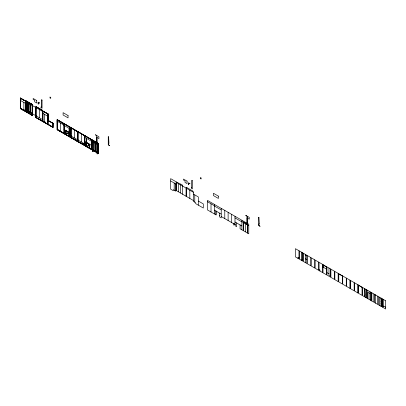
<?xml version="1.0" encoding="UTF-8"?>
<svg xmlns="http://www.w3.org/2000/svg" width="406" height="406" viewBox="0 0 406 406"><rect width="100%" height="100%" fill="white"/><g stroke="black" fill="none" stroke-linecap="round" stroke-linejoin="round"><path stroke-width="0.61" d="M28.004 102.967L28.08 102.469L28.08 111.122M32.247 105.459L32.247 104.575L30.034 103.297L30.186 112.386M65.884 130.793L65.879 134.452L57.241 129.778L57.124 119.932L98.683 143.744L57.19 119.653L57.124 119.932M86.158 146.226L86.153 142.481L84.27 142.77L86.295 142.445L89.736 144.445L89.736 148.134L79.591 142.547L81.144 143.267M86.295 142.445L86.214 146.099M89.518 148.099L89.462 144.389M93.36 150.636L94.913 151.352L89.736 148.226L91.37 149.301L89.584 148.454L89.599 144.262L87.381 146.434L89.599 144.262M89.655 148.18L89.655 144.521L86.321 142.572L89.487 144.465M95.029 143.034L95.029 142.592L95.227 151.128L92.999 149.976M97.059 144.206L97.059 152.412L97.313 152.286M186.268 196.382L186.268 187.232L192.789 190.998L192.789 191.424L193.373 191.764L193.373 200.483L176.27 190.566L176.27 181.918L180.365 184.288M178.3 183.091L178.335 191.759M178.335 183.558L178.335 183.116M182.578 186.049L182.578 185.166L180.365 183.888L180.365 192.977M245.366 223.183L245.366 231.831M247.396 224.797L247.396 233.003L247.396 224.356L243.336 222.011L243.336 230.659M381.757 304.175L381.757 298.527L378.204 296.476L378.204 304.678L381.757 306.728L381.757 304.175L380.99 303.734M85.245 145.297L86.412 142.303L84.326 142.597L86.417 142.379L86.412 138.202M57.307 129.504L63.828 133.401L60.489 131.656M57.241 129.778L58.936 130.58M64.255 123.871L63.894 123.84L64.128 133.442L64.285 123.886L64.077 123.627L64.168 133.285M65.96 134.406L65.665 134.645L64.123 133.752L64.189 133.478L70.715 137.38L65.823 134.579M70.893 127.748L70.893 137.35L71.05 135.995M70.715 137.38L68.929 136.528L69.264 136.309L69.264 128.342L69.355 132.64L68.599 133.721L69.101 132.635L69.121 136.391M68.634 133.818L69.264 132.61M68.842 133.736L69.314 132.554L69.345 136.36M71.009 137.73C70.893 137.061 71.933 138.74 72.552 138.619L72.862 138.482L74.257 139.603L84.484 145.328L84.549 135.766L84.91 135.66L84.783 145.363L84.94 144.013M77.937 141.232L77.845 131.58L77.663 141.258L78.053 141.298L78.053 140.04M77.896 141.704C84.331 144.886 72.187 139.141 79.591 142.369M84.91 135.792L84.732 135.553L84.666 145.297L84.824 143.947M84.778 145.678C84.661 145.008 85.702 146.693 86.321 146.571L86.635 146.434L86.321 146.571M92.827 149.875L91.822 149.114L91.548 149.271L91.614 139.664M91.731 149.378L93.36 150.316M94.913 151.215L93.207 150.545C88.772 147.982 94.908 150.941 94.913 151.529L98.592 153.158L98.592 143.694L57.124 119.795L57.124 129.397L58.936 130.443M69.04 136.345L69.177 132.574L65.823 130.636L63.605 132.706L65.823 130.534L65.823 134.736L67.528 135.406L67.218 135.538M65.96 130.615L63.722 132.711L65.96 130.615L65.823 134.736M87.356 146.358L89.736 144.445M86.382 138.268L86.158 142.562M32.399 113.355L32.247 115.466L20.3 108.569L20.3 98.044L25.882 101.221L20.3 98.181L25.339 100.906M20.574 98.156L20.417 108.503L32.399 115.375M29.912 103.753L26.009 101.277L25.999 111.543L25.725 111.701L25.725 100.749L32.399 104.423L32.399 105.814M25.999 100.861L25.842 111.635M25.882 101.089L25.608 101.246L25.766 111.406M26.009 101.277L25.882 111.609M26.009 101.409L30.11 103.779L25.933 101.322L25.933 101.774L43.036 111.691M28.121 102.718L27.963 111.148L27.963 102.495M20.457 108.346L32.399 115.238L21 108.656M20.3 108.569L20.574 108.412M30.034 103.368L30.186 104.494M30.303 103.347L30.303 112.452M32.399 104.423L32.13 104.581L32.13 115.263L32.282 113.913M25.999 110.102L32.282 113.731M27.923 110.899L28.039 102.449L28.004 111.168M52.993 123.297L47.994 120.455L53.11 123.231L52.953 127.423L35.936 117.593L35.936 106.641L42.61 110.452L36.088 106.687M29.993 112.092L29.993 103.708M30.034 112.208L25.933 109.838L30.034 112.34M42.61 110.315L42.336 110.473L42.493 121.064M47.878 114.101L48.035 113.878L42.452 110.833L47.994 114.035L47.994 124.561M48.152 114.081L42.452 110.97L48.152 114.081L48.152 120.714M42.726 110.945L42.569 121.292M35.936 117.593L36.205 115.553M48.035 113.878L47.761 114.035L47.918 124.2M48.152 120.501L52.836 123.388L53.11 123.231M57.241 119.998L57.241 129.463M57.124 129.397L57.398 129.377M58.936 130.757L62.042 132.234M58.936 130.625L60.489 131.341M62.042 132.554L63.828 133.401M70.933 127.723L70.776 137.279L71.167 137.324L71.167 136.061M71.167 127.86L71.167 137.324M65.823 134.325L65.742 130.712L69.01 132.64L65.828 130.742M64.123 133.752L65.823 134.416M65.823 134.599L74.257 139.425L72.704 138.71M67.376 135.629L68.929 136.345M68.929 136.391L69.152 128.362M78.053 131.833L78.053 141.298M71.009 137.593L72.704 138.395M71.075 137.588L74.257 139.288M75.81 140.187C72.486 138.629 75.582 139.7 75.81 140.501L77.602 141.354L75.81 140.364M74.257 139.603L75.81 140.324M75.81 140.501L77.602 141.354M79.591 142.684L81.144 143.399M81.144 143.582L84.484 145.196M81.144 143.445L82.697 144.16M82.697 144.475L84.484 145.328M91.589 139.649L91.589 149.114M91.822 139.786L91.665 149.657M91.822 140.461L98.475 144.303M91.822 140.598L98.475 144.434M84.549 145.231L84.94 145.277M92.984 140.456L92.984 141.131M93.101 140.522L92.944 141.288M93.101 141.197L92.827 141.354L92.944 151.519L93.101 149.535M93.116 141.435L97.059 143.846L97.313 143.633M93.197 141.481L93.081 150.022M95.029 142.673L95.07 151.037M95.227 142.653L95.105 151.194M87.874 147.464C88.767 147.408 87.016 147.348 86.478 146.657M97.196 142.887L97.196 143.562M97.313 142.958L97.176 143.78M89.599 148.053L89.427 148.363L88.031 147.556M97.176 143.688L97.1 152.209M89.599 148.144L84.778 145.546M89.427 148.363L84.844 145.536M97.313 143.765L97.161 153.955L97.059 143.754M89.584 148.454L91.37 149.301M98.683 143.607L98.318 143.714L98.475 153.092M92.827 151.453L93.101 151.428M96.466 152.113C93.141 150.555 96.237 151.626 96.466 152.428L98.257 153.28L96.466 152.291M94.913 151.529L96.466 152.245M96.466 152.428L98.257 153.28M97.059 152.321L95.654 151.372M97.044 153.884L97.313 153.864L97.313 152.6M65.64 133.828L69.385 132.625L65.721 134.026M65.67 133.914L69.36 132.539M247.234 218.012L249.243 219.169L249.243 217.367L245.691 215.317L247.092 216.378L247.092 223.716M326.561 266.712L323.009 264.61L323.009 272.812L326.561 274.862L326.561 266.661M338.782 273.969L342.334 276.019M358.493 285.347L362.045 287.397M366.379 289.899L367.775 290.706L367.775 298.659M374.261 294.452L375.601 295.228M323.247 265.133L326.561 267.046M305.327 254.943L306.85 255.826M381.757 299.486L380.99 299.044L380.99 298.085L380.99 306.286M369.932 293.502L367.917 292.34L367.917 298.74M176.27 182.36L193.373 192.282M323.009 267.087L326.561 269.137M214.343 204.431L221.229 208.41M96.795 137.025L96.927 142.922M380.99 301.389L381.757 301.831M247.376 224.381L243.28 222.016L243.28 230.613M207.461 201.731L214.343 205.705M241.885 221.605L248.771 225.579M214.343 205.979L221.229 209.953M234.998 217.905L241.885 221.879M170.637 180.954L176.179 184.157L176.179 181.837L170.637 178.635L170.637 189.16L173.215 190.647L173.215 189.703L175.727 191.155L175.727 183.898M193.373 194.083L198.331 196.946L198.331 205.152M305.327 258.774L306.85 259.652M326.952 272.609L328.962 273.771M371.485 298.994L371.84 299.202M383.69 306.058L385.7 307.215M298.963 257.983L297.994 257.419L297.994 258.368M319.065 269.589L319.923 270.081L319.923 271.03M330.504 276.192L328.962 275.304L328.962 268.046M25.725 100.749L32.399 104.555L25.725 100.886L25.882 100.658M35.936 106.641L42.61 110.452M365.989 297.37L364.821 296.7L364.821 295.091L365.167 295.289L364.821 288.752M370.318 299.872L371.485 300.547L371.485 292.594M20.3 98.044L25.842 101.246M214.343 210.08L221.229 214.053M234.998 222.006L241.885 225.98M198.331 201.046L203.289 203.908L203.289 208.014L195.631 203.594L195.631 202.645L193.297 201.3L193.297 200.442M98.14 143.43L57.19 119.653M57.124 121.14L64.011 125.114M91.548 141.014L98.435 144.993M64.011 125.388L71.116 129.489L71.116 127.946M84.666 137.314L91.548 141.288M20.3 100.363L25.842 103.566M43.036 113.492L47.994 116.355M234.998 224.325L235.729 224.746L235.729 226.254L236.551 226.731L236.551 222.899M175.727 190.297L176.087 190.505L176.087 184.106M221.229 216.54L234.998 224.493L234.998 216.286M64.011 129.489L70.893 133.462M84.666 141.415L91.548 145.389M84.666 143.734L85.397 144.155L85.397 145.668M25.933 109.975L32.282 113.594L25.842 110.056L26.126 109.864L26.126 101.48L26.05 109.909M70.893 135.949L84.666 143.902M91.665 149.205L98.592 153.158M57.124 129.341L98.435 153.194M45.863 123.013L35.936 117.461L52.953 127.286L52.993 123.16L52.953 127.423M46.949 123.637L48.152 124.332L47.878 124.49L47.878 113.964M49.05 124.85L51.587 126.317M53.11 127.332L36.088 117.507L36.088 115.487M69.385 132.625L69.264 128.342M87.523 146.515L89.736 144.343L89.736 148.363M383.69 299.643L383.69 306.9L382.208 306.043L382.285 298.831M382.386 306.144L382.386 307.093M381.376 299.268L381.376 303.952M379.6 297.278L379.6 305.485M375.601 294.974L375.601 303.175M371.84 292.802L371.84 301.003M364.466 288.544L364.466 296.745M357.884 284.743L357.884 292.944M349.997 280.191L349.997 288.392M338.168 273.36L338.168 281.566M323.247 264.798L323.247 267.224M305.327 254.4L305.327 262.601M302.201 252.598L302.201 260.124L301.831 259.911L301.831 260.586M301.384 252.121L301.384 260.327M247.264 223.513L247.127 217.616L247.127 223.295M241.885 220.265L241.885 229.811M240.073 224.934L240.073 228.766L248.771 233.785L248.771 224.239L221.229 208.339L221.199 217.87L219.676 216.987L219.676 213.16M234.039 223.346L234.039 225.239L233.82 223.219M231.669 214.363L231.669 222.569M228.116 212.313L228.116 220.514M224.782 210.389L224.782 218.59M219.382 215.281L219.382 215.825M216.154 211.125L216.154 214.957L207.461 209.932L207.461 200.386L214.343 204.36L214.343 213.911M215.865 210.958L215.865 214.789M211.013 203.782L211.013 211.983M194.778 194.895L194.778 202.152M189.82 190.231L189.82 198.432M186.308 188.201L186.308 196.408M186.09 188.074L186.09 196.281M182.538 186.024L182.578 194.251M174.189 183.01L174.189 190.262M98.475 143.622L98.435 153.25M96.902 143.237L96.902 137.421L98.912 138.578L98.912 136.776L95.359 134.726L96.755 135.787L96.795 142.704M92.999 141.415L92.944 151.519M86.376 142.501L86.239 146.272L86.219 138.172M83.702 143.389L83.702 144.653M83.484 143.262L83.484 144.526M81.332 133.772L81.332 141.978M77.82 139.903L77.82 141.166M74.445 129.798L74.445 137.999M68.929 136.528L68.929 136.213L68.771 136.436M65.533 130.367L65.533 134.198M60.677 123.191L60.646 131.564M45.299 123.003L45.299 122.054L42.965 120.709L42.965 119.851M44.442 114.304L44.442 121.561M43.036 111.173L43.036 119.892L25.213 109.605L25.213 110.457M42.726 119.389L42.452 121.358L42.452 110.407M42.61 119.323L42.61 121.267M39.483 109.64L39.483 117.841M36.205 108.011L36.205 106.753L36.053 117.527M36.088 106.55L36.088 107.945M35.753 107.483L35.753 115.69M32.282 104.489L32.282 105.748M32.247 104.515L32.247 115.466M25.395 103.307L25.395 110.564L22.878 109.112L22.878 110.056M23.852 102.419L23.852 109.676M20.457 97.953L20.457 108.478M201.077 178.026L200.31 177.584L200.31 178.544L201.077 178.985L201.077 178.026M258.952 217.459L258.592 217.256L258.592 225.457L260.114 226.335L258.952 225.411L258.952 223.802L259.292 224L258.952 217.459M50.74 97.435L49.974 96.993L49.974 97.953L50.74 98.394L50.74 97.435M192.378 180.67L191.678 180.264L191.678 187.795L191.307 187.577L191.307 188.257L192.378 188.876L192.378 180.67M218.392 196.128L213.434 193.266L213.434 195.585L218.392 198.448L218.392 196.128M187.049 181.117L183.497 179.066L183.497 180.01L185.034 180.903L185.034 182.436L187.049 183.593L187.049 181.117M189.917 183.634L188.394 182.751L188.394 184.557L188.754 184.766L188.754 183.213L189.917 183.634M108.615 136.873L108.255 136.665L108.255 144.866L109.777 145.744L108.615 144.82L108.615 143.211L108.96 143.409L108.615 136.873M42.046 100.079L41.341 99.673L41.341 107.204L40.97 106.986L40.97 107.666L42.046 108.285L42.046 100.079M68.056 115.537L63.097 112.675L63.097 114.999L68.056 117.857L68.056 115.537M298.963 250.725L295.411 248.675L295.411 256.876L298.963 258.932L298.963 250.725M302.906 253.004L299.354 250.949L299.354 259.155L302.906 261.205L302.906 253.004M306.85 255.278L303.297 253.227L303.297 261.428L306.85 263.484L306.85 255.278M310.793 257.556L307.24 255.506L307.24 263.707L310.793 265.757L310.793 257.556M314.736 259.83L311.184 257.78L311.184 265.981L314.736 268.036L314.736 259.83M318.674 262.109L315.122 260.058L315.122 268.259L318.674 270.31L318.674 262.109M322.618 264.382L319.065 262.332L319.065 270.538L322.618 272.588L322.618 264.382M330.504 268.934L326.952 266.884L326.952 275.09L330.504 277.141L330.504 268.934M334.448 271.213L330.895 269.163L330.895 277.364L334.448 279.414L334.448 271.213M338.391 273.487L334.838 271.436L334.838 279.643L338.391 281.693L338.391 273.487M342.334 275.765L338.782 273.715L338.782 281.916L342.334 283.967L342.334 275.765M346.272 278.039L342.72 275.989L342.72 284.195L346.272 286.245L346.272 278.039M350.216 280.318L346.663 278.267L346.663 286.469L350.216 288.519L350.216 280.318M354.159 282.591L350.606 280.541L350.606 288.747L354.159 290.797L354.159 282.591M358.102 284.87L354.55 282.82L354.55 291.021L358.102 293.071L358.102 284.87M362.045 287.143L358.493 285.093L358.493 293.299L362.045 295.35L362.045 287.143M365.989 289.422L362.436 287.372L362.436 295.573L365.989 297.623L365.989 289.422M369.932 291.696L366.379 289.645L366.379 297.852L369.932 299.902L369.932 291.696M373.87 293.974L370.318 291.924L370.318 300.125L373.87 302.176L373.87 293.974M377.813 296.248L374.261 294.198L374.261 302.404L377.813 304.454L377.813 296.248M385.7 300.8L382.147 298.75L382.147 306.956L385.7 309.007L385.7 300.8M36.713 100.526L33.16 98.475L33.16 99.419L34.703 100.312L34.703 101.845L36.713 103.002L36.713 100.526M39.58 103.043L38.062 102.165L38.062 103.966L38.418 104.175L38.418 102.622L39.58 103.043"/></g></svg>
